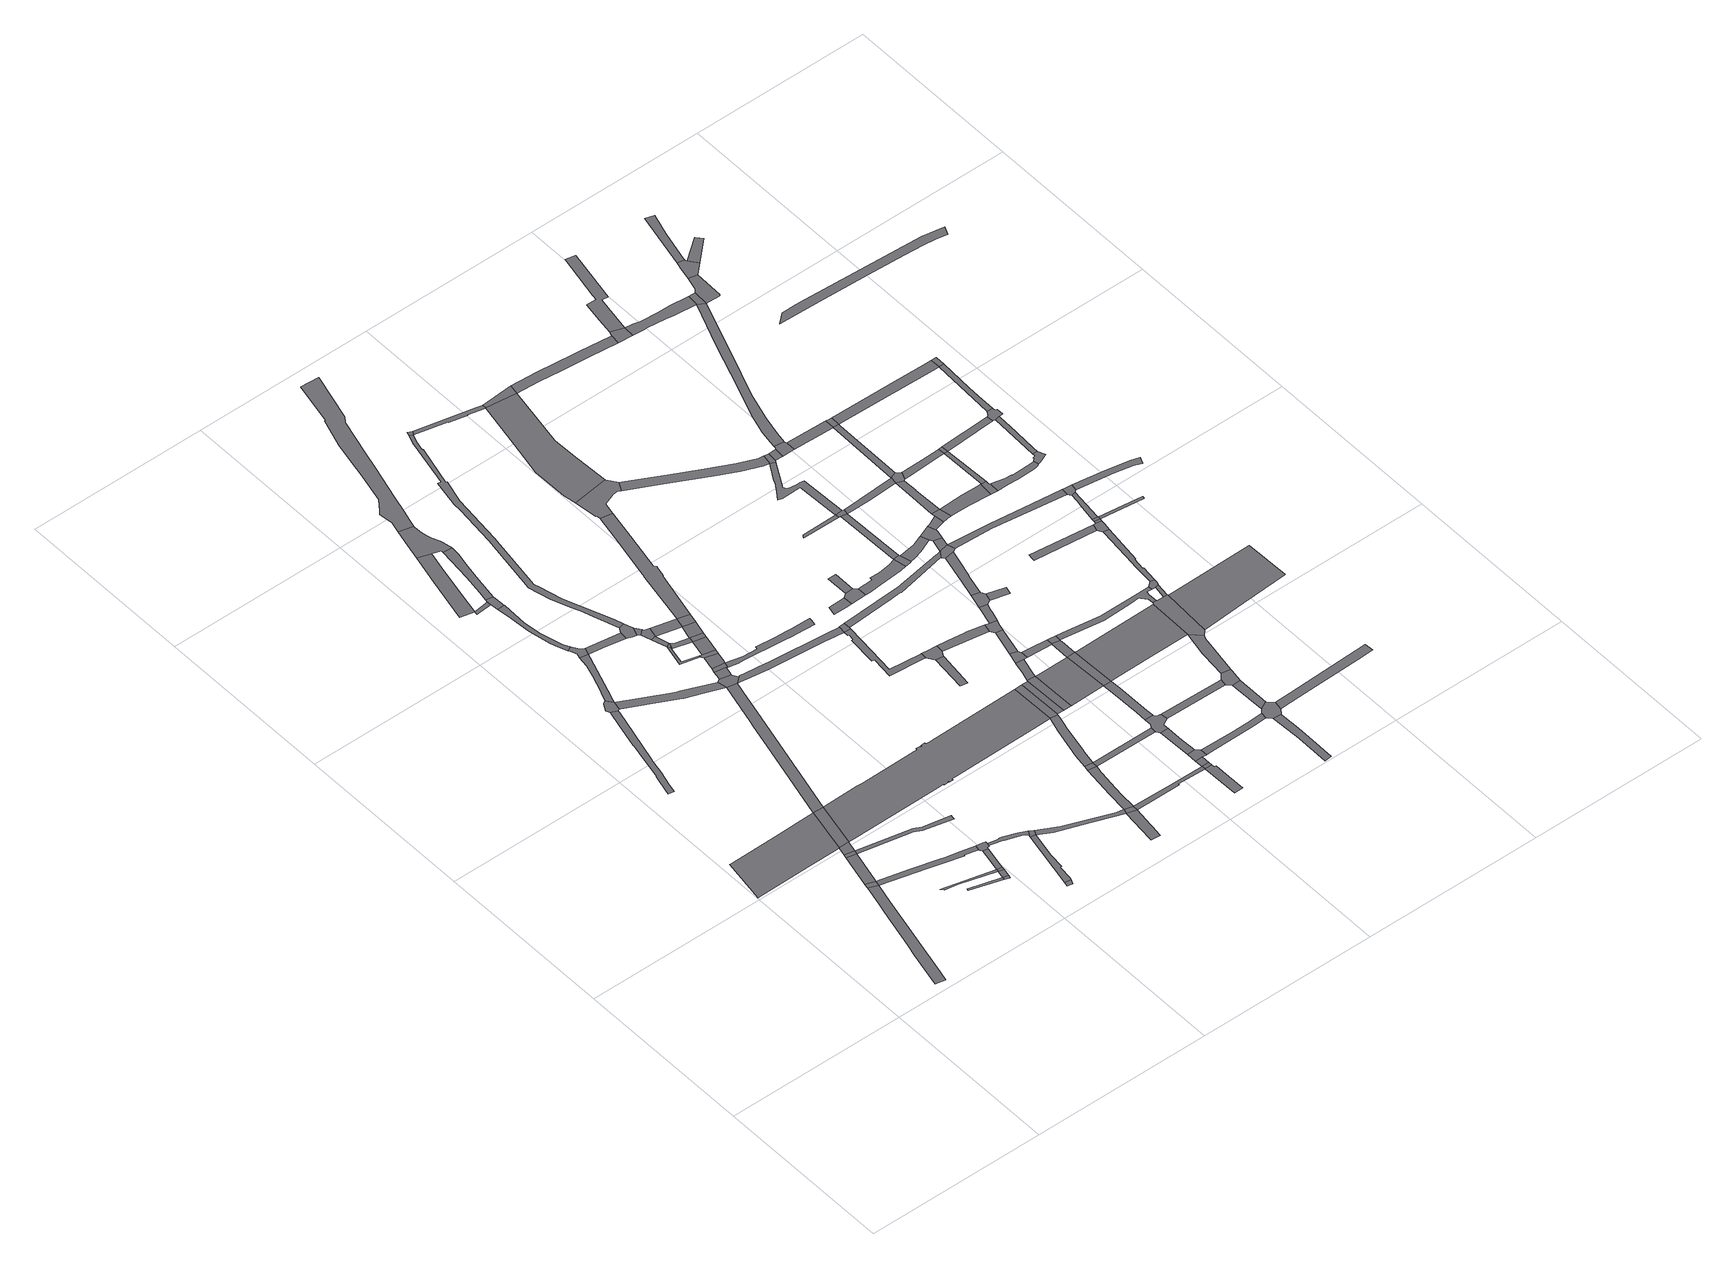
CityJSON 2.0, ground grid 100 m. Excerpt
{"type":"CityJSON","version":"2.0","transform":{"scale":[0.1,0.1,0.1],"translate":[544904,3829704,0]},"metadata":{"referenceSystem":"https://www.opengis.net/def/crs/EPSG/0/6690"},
"CityObjects":{
"road1":{"type":"Road","attributes":{"RoadStructureAttribute.sectionType":"1"},"geometry":[{"type":"MultiSurface","lod":"1","boundaries":[[[0,1,2,3,4,5,6,7,8,9]]]}]},
"road2":{"type":"Road","attributes":{"function":"2","RoadStructureAttribute.sectionType":"1"},"geometry":[{"type":"MultiSurface","lod":"1","boundaries":[[[10,11,12,13,14,15,16,17,18]]]}]},
"road3":{"type":"Road","geometry":[{"type":"MultiSurface","lod":"1","boundaries":[[[19,0,9,20]]]}]},
"road4":{"type":"Road","attributes":{"RoadStructureAttribute.sectionType":"1"},"geometry":[{"type":"MultiSurface","lod":"1","boundaries":[[[21,22,19,20,23,24]]]}]},
"road5":{"type":"Road","geometry":[{"type":"MultiSurface","lod":"1","boundaries":[[[25,21,24,26]]]}]},
"road6":{"type":"Road","attributes":{"RoadStructureAttribute.sectionType":"1"},"geometry":[{"type":"MultiSurface","lod":"1","boundaries":[[[27,28,29,30,18,25,26]]]}]},
"road7":{"type":"Road","attributes":{"RoadStructureAttribute.sectionType":"1"},"geometry":[{"type":"MultiSurface","lod":"1","boundaries":[[[31,32,33,34,35,36,37,38,39,40,41,42,43,44,45,46,47,48,49,50]]]}]},
"road8":{"type":"Road","geometry":[{"type":"MultiSurface","lod":"1","boundaries":[[[10,18,30,51]]]}]},
"road9":{"type":"Road","attributes":{"RoadStructureAttribute.sectionType":"1"},"geometry":[{"type":"MultiSurface","lod":"1","boundaries":[[[52,53,54,55,20,9,56,57,58,59,60,61]]]}]},
"road10":{"type":"Road","attributes":{"RoadStructureAttribute.sectionType":"1"},"geometry":[{"type":"MultiSurface","lod":"1","boundaries":[[[62,63,64,65,66]]]}]},
"road11":{"type":"Road","geometry":[{"type":"MultiSurface","lod":"1","boundaries":[[[67,68,69,70,71]]]}]},
"road12":{"type":"Road","geometry":[{"type":"MultiSurface","lod":"1","boundaries":[[[72,73,74,75,76,31,50,77,78,79]]]}]},
"road13":{"type":"Road","attributes":{"RoadStructureAttribute.sectionType":"1"},"geometry":[{"type":"MultiSurface","lod":"1","boundaries":[[[80,81,82,83,84,85,86,87,26,24]]]}]},
"road14":{"type":"Road","geometry":[{"type":"MultiSurface","lod":"1","boundaries":[[[71,70,88,89]]]}]},
"road15":{"type":"Road","attributes":{"RoadStructureAttribute.sectionType":"1"},"geometry":[{"type":"MultiSurface","lod":"1","boundaries":[[[65,71,89,90]]]}]},
"road16":{"type":"Road","geometry":[{"type":"MultiSurface","lod":"1","boundaries":[[[66,65,90,91]]]}]},
"road17":{"type":"Road","attributes":{"RoadStructureAttribute.sectionType":"1"},"geometry":[{"type":"MultiSurface","lod":"1","boundaries":[[[92,93,94,95,96,97,98,99,72,79,100,101,102,103,104,105,106]]]}]},
"road18":{"type":"Road","attributes":{"RoadStructureAttribute.sectionType":"1"},"geometry":[{"type":"MultiSurface","lod":"1","boundaries":[[[107,108,66,91,109]]]}]},
"road19":{"type":"Road","geometry":[{"type":"MultiSurface","lod":"1","boundaries":[[[110,111,61,60,112,113,107,109,114,115,116,117]]]}]},
"road20":{"type":"Road","attributes":{"RoadStructureAttribute.sectionType":"1"},"geometry":[{"type":"MultiSurface","lod":"1","boundaries":[[[118,119,120,121,122,10,51,123,124,125,126]]]}]},
"road21":{"type":"Road","geometry":[{"type":"MultiSurface","lod":"1","boundaries":[[[127,128,129,130]]]}]},
"road22":{"type":"Road","attributes":{"RoadStructureAttribute.sectionType":"1"},"geometry":[{"type":"MultiSurface","lod":"1","boundaries":[[[131,132,133,79,78,134,135,136,137,138,139,118,140]]]}]},
"road23":{"type":"Road","attributes":{"RoadStructureAttribute.sectionType":"1"},"geometry":[{"type":"MultiSurface","lod":"1","boundaries":[[[141,142,143,144,145,146,147,148]]]}]},
"road24":{"type":"Road","geometry":[{"type":"MultiSurface","lod":"1","boundaries":[[[149,150,151,152,153,154,155,92,106,156]]]}]},
"road25":{"type":"Road","attributes":{"RoadStructureAttribute.sectionType":"1"},"geometry":[{"type":"MultiSurface","lod":"1","boundaries":[[[157,158,159,160,161,162,163,164,165,166,167,168,169,170,171,153,152]]]}]},
"road26":{"type":"Road","attributes":{"RoadStructureAttribute.sectionType":"1"},"geometry":[{"type":"MultiSurface","lod":"1","boundaries":[[[172,173,174,144,175,176,177,178]]]}]},
"road27":{"type":"Road","geometry":[{"type":"MultiSurface","lod":"1","boundaries":[[[179,180,141,148,181,165,164,182,183]]]}]},
"road28":{"type":"Road","attributes":{"RoadStructureAttribute.sectionType":"1"},"geometry":[{"type":"MultiSurface","lod":"1","boundaries":[[[184,127,130,185,186,187,188,189]]]}]},
"road29":{"type":"Road","attributes":{"RoadStructureAttribute.sectionType":"1"},"geometry":[{"type":"MultiSurface","lod":"1","boundaries":[[[190,191,192,193,194,117,116,195,196,197,198,199,200]]]}]},
"road30":{"type":"Road","attributes":{"RoadStructureAttribute.sectionType":"1"},"geometry":[{"type":"MultiSurface","lod":"1","boundaries":[[[156,106,201,202,203]]]}]},
"road31":{"type":"Road","attributes":{"RoadStructureAttribute.sectionType":"1"},"geometry":[{"type":"MultiSurface","lod":"1","boundaries":[[[204,205,206,179,183,207,208,209,210]]]}]},
"road32":{"type":"Road","geometry":[{"type":"MultiSurface","lod":"1","boundaries":[[[200,199,184,189,211]]]}]},
"road33":{"type":"Road","geometry":[{"type":"MultiSurface","lod":"1","boundaries":[[[212,213,172,178,214,215,204,210,216,217,218,219,220,221,222,223]]]}]},
"road34":{"type":"Road","geometry":[{"type":"MultiSurface","lod":"1","boundaries":[[[224,140,118,126,225,226,227]]]}]},
"road35":{"type":"Road","attributes":{"RoadStructureAttribute.sectionType":"1"},"geometry":[{"type":"MultiSurface","lod":"1","boundaries":[[[228,229,230,231,203,202,232,233,234]]]}]},
"road36":{"type":"Road","attributes":{"RoadStructureAttribute.sectionType":"1"},"geometry":[{"type":"MultiSurface","lod":"1","boundaries":[[[235,236,237,224,227,238,239]]]}]},
"road37":{"type":"Road","attributes":{"RoadStructureAttribute.sectionType":"1"},"geometry":[{"type":"MultiSurface","lod":"1","boundaries":[[[240,241,242,243,244,245,246]]]}]},
"road38":{"type":"Road","geometry":[{"type":"MultiSurface","lod":"1","boundaries":[[[247,240,246,248]]]}]},
"road39":{"type":"Road","attributes":{"RoadStructureAttribute.sectionType":"1"},"geometry":[{"type":"MultiSurface","lod":"1","boundaries":[[[249,250,240,247]]]}]},
"road40":{"type":"Road","geometry":[{"type":"MultiSurface","lod":"1","boundaries":[[[234,233,251,252]]]}]},
"road41":{"type":"Road","geometry":[{"type":"MultiSurface","lod":"1","boundaries":[[[253,235,239,254,255,256,257]]]}]},
"road42":{"type":"Road","attributes":{"function":"2","RoadStructureAttribute.sectionType":"1"},"geometry":[{"type":"MultiSurface","lod":"1","boundaries":[[[258,259,260,261,262,263,264,265,266,267,268,269,270,271,272,273,51,30,274,275,276,277,278,279,280,281,282,283,284,285,286,287,288,289]]]}]},
"road43":{"type":"Road","geometry":[{"type":"MultiSurface","lod":"1","boundaries":[[[290,252,251,250,249,291]]]}]},
"road44":{"type":"Road","attributes":{"RoadStructureAttribute.sectionType":"1"},"geometry":[{"type":"MultiSurface","lod":"1","boundaries":[[[292,253,257,293,294,295]]]}]},
"road45":{"type":"Road","attributes":{"RoadStructureAttribute.sectionType":"1"},"geometry":[{"type":"MultiSurface","lod":"1","boundaries":[[[296,247,248,297,298,299]]]}]},
"road46":{"type":"Road","geometry":[{"type":"MultiSurface","lod":"1","boundaries":[[[300,244,243,301,292,295,302,303]]]}]},
"road47":{"type":"Road","attributes":{"RoadStructureAttribute.sectionType":"1"},"geometry":[{"type":"MultiSurface","lod":"1","boundaries":[[[304,305,306,211,189,307,308,309,310]]]}]},
"road48":{"type":"Road","attributes":{"RoadStructureAttribute.sectionType":"1"},"geometry":[{"type":"MultiSurface","lod":"1","boundaries":[[[298,303,302,311,312]]]}]},
"road49":{"type":"Road","attributes":{"RoadStructureAttribute.sectionType":"1"},"geometry":[{"type":"MultiSurface","lod":"1","boundaries":[[[291,249,313,314,315]]]}]},
"road50":{"type":"Road","geometry":[{"type":"MultiSurface","lod":"1","boundaries":[[[299,298,312,316]]]}]},
"road51":{"type":"Road","attributes":{"RoadStructureAttribute.sectionType":"1"},"geometry":[{"type":"MultiSurface","lod":"1","boundaries":[[[314,317,299,316,318]]]}]},
"road52":{"type":"Road","attributes":{"RoadStructureAttribute.sectionType":"1"},"geometry":[{"type":"MultiSurface","lod":"1","boundaries":[[[319,320,321,322,323,324,325,326,327,328,329,330,229,228,331,332,333,334,335,336,337,338,339,340,341,342]]]}]},
"road53":{"type":"Road","geometry":[{"type":"MultiSurface","lod":"1","boundaries":[[[315,314,318,343]]]}]},
"road54":{"type":"Road","attributes":{"RoadStructureAttribute.sectionType":"1"},"geometry":[{"type":"MultiSurface","lod":"1","boundaries":[[[309,344,345,346,347,348,349,350]]]}]},
"road55":{"type":"Road","attributes":{"RoadStructureAttribute.sectionType":"1"},"geometry":[{"type":"MultiSurface","lod":"1","boundaries":[[[351,352,353,354,355,356,357,358,359,360,225,126,361,362,363,364,365,366,367,368]]]}]},
"road56":{"type":"Road","attributes":{"RoadStructureAttribute.sectionType":"1"},"geometry":[{"type":"MultiSurface","lod":"1","boundaries":[[[369,370,371,372,373,374,375,376,377,378,212,223,379,380,381,382,383,384,385,386]]]}]},
"road57":{"type":"Road","attributes":{"RoadStructureAttribute.sectionType":"1"},"geometry":[{"type":"MultiSurface","lod":"1","boundaries":[[[387,388,389,390,391,392,393,394,395,396,397,398,399,400,401,402,257,256]]]}]},
"road58":{"type":"Road","geometry":[{"type":"MultiSurface","lod":"1","boundaries":[[[310,309,350,403]]]}]},
"road59":{"type":"Road","attributes":{"RoadStructureAttribute.sectionType":"1"},"geometry":[{"type":"MultiSurface","lod":"1","boundaries":[[[404,405,406,310,403,407,408,409,410,411,412,413]]]}]},
"road60":{"type":"Road","attributes":{"RoadStructureAttribute.sectionType":"1"},"geometry":[{"type":"MultiSurface","lod":"1","boundaries":[[[414,415,416,417,418,419,315,343,420,421,422,423,424,425,426,427,428]]]}]},
"road61":{"type":"Road","geometry":[{"type":"MultiSurface","lod":"1","boundaries":[[[429,404,413,430,431]]]}]},
"road62":{"type":"Road","attributes":{"RoadStructureAttribute.sectionType":"1"},"geometry":[{"type":"MultiSurface","lod":"1","boundaries":[[[432,433,403,350,434,435,436,437]]]}]},
"road63":{"type":"Road","attributes":{"RoadStructureAttribute.sectionType":"1"},"geometry":[{"type":"MultiSurface","lod":"1","boundaries":[[[288,438,439,429,431,440,441,442,443,444,445,446,447]]]}]},
"road64":{"type":"Road","geometry":[{"type":"MultiSurface","lod":"1","boundaries":[[[448,319,342,449]]]}]},
"road65":{"type":"Road","attributes":{"RoadStructureAttribute.sectionType":"1"},"geometry":[{"type":"MultiSurface","lod":"1","boundaries":[[[367,450,451,452,453,454,455,456,457,458,459,460,461,462,463]]]}]},
"road66":{"type":"Road","geometry":[{"type":"MultiSurface","lod":"1","boundaries":[[[464,465,368,367,463,466]]]}]},
"road67":{"type":"Road","geometry":[{"type":"MultiSurface","lod":"1","boundaries":[[[467,468,469,470,471]]]}]},
"road68":{"type":"Road","attributes":{"RoadStructureAttribute.sectionType":"1"},"geometry":[{"type":"MultiSurface","lod":"1","boundaries":[[[431,430,472,473]]]}]},
"road69":{"type":"Road","geometry":[{"type":"MultiSurface","lod":"1","boundaries":[[[474,289,288,447,475]]]}]},
"road70":{"type":"Road","geometry":[{"type":"MultiSurface","lod":"1","boundaries":[[[476,477,459,458,478,467,471,479,480,481]]]}]},
"road71":{"type":"Road","geometry":[{"type":"MultiSurface","lod":"1","boundaries":[[[482,483,484,485,486,487,414,428,488,489,490,491,492,493,494,495]]]}]},
"road72":{"type":"Road","attributes":{"RoadStructureAttribute.sectionType":"1"},"geometry":[{"type":"MultiSurface","lod":"1","boundaries":[[[496,497,498,499,500]]]}]},
"road73":{"type":"Road","attributes":{"RoadStructureAttribute.sectionType":"1"},"geometry":[{"type":"MultiSurface","lod":"1","boundaries":[[[501,474,475,502]]]}]},
"road74":{"type":"Road","attributes":{"RoadStructureAttribute.sectionType":"1"},"geometry":[{"type":"MultiSurface","lod":"1","boundaries":[[[503,449,342,504,505,506,507,508,509,510,511]]]}]},
"road75":{"type":"Road","attributes":{"RoadStructureAttribute.sectionType":"1"},"geometry":[{"type":"MultiSurface","lod":"1","boundaries":[[[512,513,514,515,516,436,517,518]]]}]},
"road76":{"type":"Road","geometry":[{"type":"MultiSurface","lod":"1","boundaries":[[[519,501,502,520,521]]]}]},
"road77":{"type":"Road","geometry":[{"type":"MultiSurface","lod":"1","boundaries":[[[522,437,436,516]]]}]},
"road78":{"type":"Road","attributes":{"RoadStructureAttribute.sectionType":"1"},"geometry":[{"type":"MultiSurface","lod":"1","boundaries":[[[523,524,525,437,522]]]}]},
"road79":{"type":"Road","geometry":[{"type":"MultiSurface","lod":"1","boundaries":[[[526,527,524,523,528,529]]]}]},
"road80":{"type":"Road","geometry":[{"type":"MultiSurface","lod":"1","boundaries":[[[530,496,500,531,532,533]]]}]},
"road81":{"type":"Road","attributes":{"RoadStructureAttribute.sectionType":"1"},"geometry":[{"type":"MultiSurface","lod":"1","boundaries":[[[534,527,526,535,536]]]}]},
"road82":{"type":"Road","attributes":{"RoadStructureAttribute.sectionType":"1"},"geometry":[{"type":"MultiSurface","lod":"1","boundaries":[[[510,537,538,539,484,483,540,541,542]]]}]},
"road83":{"type":"Road","attributes":{"RoadStructureAttribute.sectionType":"1"},"geometry":[{"type":"MultiSurface","lod":"1","boundaries":[[[543,544,545,519,521,546,547]]]}]},
"road84":{"type":"Road","geometry":[{"type":"MultiSurface","lod":"1","boundaries":[[[548,549,530,533]]]}]},
"road85":{"type":"Road","attributes":{"RoadStructureAttribute.sectionType":"1"},"geometry":[{"type":"MultiSurface","lod":"1","boundaries":[[[550,551,552,553,481,480,554,555]]]}]},
"road86":{"type":"Road","geometry":[{"type":"MultiSurface","lod":"1","boundaries":[[[556,557,558,473,472,559,534,536,560,561,562,563,564,565,566]]]}]},
"road87":{"type":"Road","attributes":{"function":"2","RoadStructureAttribute.sectionType":"1"},"geometry":[{"type":"MultiSurface","lod":"1","boundaries":[[[567,521,520,568,569,570]]]}]},
"road88":{"type":"Road","geometry":[{"type":"MultiSurface","lod":"1","boundaries":[[[571,572,543,547,573,574,575]]]}]},
"road89":{"type":"Road"},
"road90":{"type":"Road","attributes":{"RoadStructureAttribute.sectionType":"1"},"geometry":[{"type":"MultiSurface","lod":"1","boundaries":[[[576,577,578,579,569,580,581,556,566]]]}]},
"road91":{"type":"Road","attributes":{"RoadStructureAttribute.sectionType":"1"},"geometry":[{"type":"MultiSurface","lod":"1","boundaries":[[[582,583,571,575,584,585,586]]]}]},
"road92":{"type":"Road","attributes":{"RoadStructureAttribute.sectionType":"1"},"geometry":[{"type":"MultiSurface","lod":"1","boundaries":[[[587,588,589,590,591,464,466,592,593,594,595,596]]]}]},
"road93":{"type":"Road","attributes":{"RoadStructureAttribute.sectionType":"1"},"geometry":[{"type":"MultiSurface","lod":"1","boundaries":[[[597,598,599,600,601,602,532,531,603,604,605,606,607]]]}]},
"road94":{"type":"Road","attributes":{"RoadStructureAttribute.sectionType":"1"},"geometry":[{"type":"MultiSurface","lod":"1","boundaries":[[[608,609,574,573,610,611,612,613]]]}]},
"road95":{"type":"Road","geometry":[{"type":"MultiSurface","lod":"1","boundaries":[[[614,511,510,542]]]}]},
"road96":{"type":"Road","geometry":[{"type":"MultiSurface","lod":"1","boundaries":[[[555,554,615,582,586,616,617,618,619,620]]]}]},
"road97":{"type":"Road","geometry":[{"type":"MultiSurface","lod":"1","boundaries":[[[570,569,579,621]]]}]},
"road98":{"type":"Road","attributes":{"RoadStructureAttribute.sectionType":"1"},"geometry":[{"type":"MultiSurface","lod":"1","boundaries":[[[622,623,624,529,528,625,626,627,628,629]]]}]},
"road99":{"type":"Road","attributes":{"RoadStructureAttribute.sectionType":"1"},"geometry":[{"type":"MultiSurface","lod":"1","boundaries":[[[630,620,619,631,632,633]]]}]},
"road100":{"type":"Road","attributes":{"RoadStructureAttribute.sectionType":"1"},"geometry":[{"type":"MultiSurface","lod":"1","boundaries":[[[612,634,570,621,635,636]]]}]},
"road101":{"type":"Road","attributes":{"RoadStructureAttribute.sectionType":"1"},"geometry":[{"type":"MultiSurface","lod":"1","boundaries":[[[637,638,639,640,495,494,641,642,643,644,645,646,647,648]]]}]},
"road102":{"type":"Road","geometry":[{"type":"MultiSurface","lod":"1","boundaries":[[[649,613,612,636,650,651]]]}]},
"road103":{"type":"Road","geometry":[{"type":"MultiSurface","lod":"1","boundaries":[[[652,653,654,655,656,657]]]}]},
"road104":{"type":"Road","attributes":{"RoadStructureAttribute.sectionType":"1"},"geometry":[{"type":"MultiSurface","lod":"1","boundaries":[[[563,562,658,659]]]}]},
"road105":{"type":"Road","geometry":[{"type":"MultiSurface","lod":"1","boundaries":[[[660,630,633,661,662,663]]]}]},
"road106":{"type":"Road","geometry":[{"type":"MultiSurface","lod":"1","boundaries":[[[664,597,607,665,666,667]]]}]},
"road107":{"type":"Road","attributes":{"RoadStructureAttribute.sectionType":"1"},"geometry":[{"type":"MultiSurface","lod":"1","boundaries":[[[668,669,670,671,672,673,674,675]]]}]},
"road108":{"type":"Road","attributes":{"RoadStructureAttribute.sectionType":"1"},"geometry":[{"type":"MultiSurface","lod":"1","boundaries":[[[676,597,664,677]]]}]},
"road109":{"type":"Road","geometry":[{"type":"MultiSurface","lod":"1","boundaries":[[[678,679,680,662,661]]]}]},
"road110":{"type":"Road","attributes":{"RoadStructureAttribute.sectionType":"1"},"geometry":[{"type":"MultiSurface","lod":"1","boundaries":[[[681,682,683,684,685,686,660,663]]]}]},
"road111":{"type":"Road","attributes":{"RoadStructureAttribute.sectionType":"1"},"geometry":[{"type":"MultiSurface","lod":"1","boundaries":[[[647,687,688,689,690,691,692,693,694,695,652,696,697,698,699,700,701,702,703,704,705]]]}]},
"road112":{"type":"Road","attributes":{"RoadStructureAttribute.sectionType":"1"},"geometry":[{"type":"MultiSurface","lod":"1","boundaries":[[[706,707,708,667,666,709,710,711]]]}]},
"road113":{"type":"Road","geometry":[{"type":"MultiSurface","lod":"1","boundaries":[[[712,713,696,652,657,676,677,714]]]}]},
"road114":{"type":"Road","geometry":[{"type":"MultiSurface","lod":"1","boundaries":[[[715,716,717,718,629,628,719,720,668,675,721,722]]]}]},
"road115":{"type":"Road","attributes":{"function":"2","RoadStructureAttribute.sectionType":"1"},"geometry":[{"type":"MultiSurface","lod":"1","boundaries":[[[723,724,621,579,725,726,727]]]}]},
"road116":{"type":"Road","attributes":{"RoadStructureAttribute.sectionType":"1"},"geometry":[{"type":"MultiSurface","lod":"1","boundaries":[[[728,729,730,716,715]]]}]},
"road117":{"type":"Road","geometry":[{"type":"MultiSurface","lod":"1","boundaries":[[[731,587,596,732,685,684,733]]]}]},
"road118":{"type":"Road","geometry":[{"type":"MultiSurface","lod":"1","boundaries":[[[734,659,658,729,728,735,736]]]}]},
"road119":{"type":"Road","attributes":{"RoadStructureAttribute.sectionType":"1"},"geometry":[{"type":"MultiSurface","lod":"1","boundaries":[[[737,587,731,738]]]}]},
"road120":{"type":"Road","geometry":[{"type":"MultiSurface","lod":"1","boundaries":[[[739,706,711,737,738,740,741,742,743]]]}]},
"road121":{"type":"Road","attributes":{"RoadStructureAttribute.sectionType":"1"},"geometry":[{"type":"MultiSurface","lod":"1","boundaries":[[[744,745,746,651,650,747,748,749,750,751,752,753,754,755,756,757,758,759]]]}]},
"road122":{"type":"Road","attributes":{"RoadStructureAttribute.sectionType":"1"},"geometry":[{"type":"MultiSurface","lod":"1","boundaries":[[[760,761,762,614,542,763,764,765,766,767]]]}]},
"road123":{"type":"Road","geometry":[{"type":"MultiSurface","lod":"1","boundaries":[[[648,647,705,768,769,770]]]}]},
"road124":{"type":"Road","attributes":{"RoadStructureAttribute.sectionType":"1"},"geometry":[{"type":"MultiSurface","lod":"1","boundaries":[[[770,769,771,772]]]}]},
"road125":{"type":"Road","attributes":{"RoadStructureAttribute.sectionType":"1"},"geometry":[{"type":"MultiSurface","lod":"1","boundaries":[[[773,774,714,677,775,776]]]}]},
"road126":{"type":"Road","attributes":{"RoadStructureAttribute.sectionType":"1"},"geometry":[{"type":"MultiSurface","lod":"1","boundaries":[[[727,777,778,779,734,736,780,781,782]]]}]},
"road127":{"type":"Road","attributes":{"RoadStructureAttribute.sectionType":"1"},"geometry":[{"type":"MultiSurface","lod":"1","boundaries":[[[783,784,785,739,743,786]]]}]},
"road128":{"type":"Road","geometry":[{"type":"MultiSurface","lod":"1","boundaries":[[[787,788,772,771,789,790,791]]]}]},
"road129":{"type":"Road","geometry":[{"type":"MultiSurface","lod":"1","boundaries":[[[792,783,786,793,794,795]]]}]},
"road130":{"type":"Road","attributes":{"RoadStructureAttribute.sectionType":"1"},"geometry":[{"type":"MultiSurface","lod":"1","boundaries":[[[776,796,797,792,795,798,799,800]]]}]},
"road131":{"type":"Road","geometry":[{"type":"MultiSurface","lod":"1","boundaries":[[[801,802,803,754,753,804,805,723,727,782,806,807,808,809,810]]]}]},
"road132":{"type":"Road","attributes":{"RoadStructureAttribute.sectionType":"1"},"geometry":[{"type":"MultiSurface","lod":"1","boundaries":[[[811,812,722,721,813,814,815]]]}]},
"road133":{"type":"Road","geometry":[{"type":"MultiSurface","lod":"1","boundaries":[[[816,817,773,776,800,818,819,820]]]}]},
"road134":{"type":"Road","attributes":{"RoadStructureAttribute.sectionType":"1"},"geometry":[{"type":"MultiSurface","lod":"1","boundaries":[[[790,789,821,822,823,824]]]}]},
"road135":{"type":"Road","attributes":{"RoadStructureAttribute.sectionType":"1"},"geometry":[{"type":"MultiSurface","lod":"1","boundaries":[[[825,826,827,828,829,795,794,830,831,832,833,834]]]}]},
"road136":{"type":"Road","attributes":{"RoadStructureAttribute.sectionType":"1"},"geometry":[{"type":"MultiSurface","lod":"1","boundaries":[[[835,836,837,810,809]]]}]},
"road137":{"type":"Road","attributes":{"RoadStructureAttribute.sectionType":"1"},"geometry":[{"type":"MultiSurface","lod":"1","boundaries":[[[838,839,731,733,840,841,842,843]]]}]},
"road138":{"type":"Road","geometry":[{"type":"MultiSurface","lod":"1","boundaries":[[[844,759,758,845,836,835,846,847]]]}]},
"road139":{"type":"Road","attributes":{"RoadStructureAttribute.sectionType":"1"},"geometry":[{"type":"MultiSurface","lod":"1","boundaries":[[[823,773,817,848,849]]]}]},
"road140":{"type":"Road","attributes":{"RoadStructureAttribute.sectionType":"1"},"geometry":[{"type":"MultiSurface","lod":"1","boundaries":[[[850,851,852,853,854]]]}]},
"road141":{"type":"Road","geometry":[{"type":"MultiSurface","lod":"1","boundaries":[[[855,767,766,856,857]]]}]},
"road142":{"type":"Road","geometry":[{"type":"MultiSurface","lod":"1","boundaries":[[[858,824,823,849,859]]]}]},
"road143":{"type":"Road","attributes":{"RoadStructureAttribute.sectionType":"1"},"geometry":[{"type":"MultiSurface","lod":"1","boundaries":[[[860,861,862,863,820,819,864,865,866,867]]]}]},
"road144":{"type":"Road","attributes":{"RoadStructureAttribute.sectionType":"1"},"geometry":[{"type":"MultiSurface","lod":"1","boundaries":[[[868,869,870,871,844,847,872,873,874,875,876]]]}]},
"road145":{"type":"Road","attributes":{"RoadStructureAttribute.sectionType":"1"},"geometry":[{"type":"MultiSurface","lod":"1","boundaries":[[[877,878,879,880,881,882,787,791,883,884,885,886,887]]]}]},
"road146":{"type":"Road","geometry":[{"type":"MultiSurface","lod":"1","boundaries":[[[888,889,890,891,834,833,892,893]]]}]},
"road147":{"type":"Road","attributes":{"RoadStructureAttribute.sectionType":"1"},"geometry":[{"type":"MultiSurface","lod":"1","boundaries":[[[867,894,891,890,895]]]}]},
"road148":{"type":"Road","attributes":{"RoadStructureAttribute.sectionType":"1"},"geometry":[{"type":"MultiSurface","lod":"1","boundaries":[[[896,897,898,899,900,855,857,901,902,903,904,905]]]}]},
"road149":{"type":"Road","attributes":{"function":"2","RoadStructureAttribute.sectionType":"1"},"geometry":[{"type":"MultiSurface","lod":"1","boundaries":[[[906,807,806,907,908,909,910]]]}]},
"road150":{"type":"Road","geometry":[{"type":"MultiSurface","lod":"1","boundaries":[[[911,854,853,912,913,868,876,914,915,916,917]]]}]},
"road151":{"type":"Road","geometry":[{"type":"MultiSurface","lod":"1","boundaries":[[[918,860,867,895]]]}]},
"road152":{"type":"Road","attributes":{"RoadStructureAttribute.sectionType":"1"},"geometry":[{"type":"MultiSurface","lod":"1","boundaries":[[[919,917,916,920]]]}]},
"road153":{"type":"Road","geometry":[{"type":"MultiSurface","lod":"1","boundaries":[[[921,919,920,922]]]}]},
"road154":{"type":"Road","attributes":{"RoadStructureAttribute.sectionType":"1"},"geometry":[{"type":"MultiSurface","lod":"1","boundaries":[[[923,924,925,926,857,856,927,928,929,930,877,931]]]}]},
"road155":{"type":"Road","attributes":{"RoadStructureAttribute.sectionType":"1"},"geometry":[{"type":"MultiSurface","lod":"1","boundaries":[[[932,933,934,935,936,937,893,892,938,939,940,941,942,943,944,945,946]]]}]},
"road156":{"type":"Road","attributes":{"RoadStructureAttribute.sectionType":"1"},"geometry":[{"type":"MultiSurface","lod":"1","boundaries":[[[947,948,949,950,951,921,922]]]}]},
"road157":{"type":"Road","geometry":[{"type":"MultiSurface","lod":"1","boundaries":[[[952,843,842,949,948,953,954,955]]]}]},
"road158":{"type":"Road","geometry":[{"type":"MultiSurface","lod":"1","boundaries":[[[956,957,958,922,920]]]}]},
"road159":{"type":"Road","attributes":{"RoadStructureAttribute.sectionType":"1"},"geometry":[{"type":"MultiSurface","lod":"1","boundaries":[[[959,918,895,960]]]}]},
"road160":{"type":"Road","attributes":{"RoadStructureAttribute.sectionType":"1"},"geometry":[{"type":"MultiSurface","lod":"1","boundaries":[[[961,962,859,849,963,964,965,966,967,968,969]]]}]},
"road161":{"type":"Road","geometry":[{"type":"MultiSurface","lod":"1","boundaries":[[[970,931,877,887,971]]]}]},
"road162":{"type":"Road","geometry":[{"type":"MultiSurface","lod":"1","boundaries":[[[972,973,974,975,976,977,978,946,945,979,980,981,982,983]]]}]},
"road163":{"type":"Road","attributes":{"RoadStructureAttribute.sectionType":"1"},"geometry":[{"type":"MultiSurface","lod":"1","boundaries":[[[984,985,986,987,988,972,983]]]}]},
"road164":{"type":"Road","attributes":{"RoadStructureAttribute.sectionType":"1"},"geometry":[{"type":"MultiSurface","lod":"1","boundaries":[[[989,990,971,887,991,992,993,994]]]}]},
"road165":{"type":"Road","attributes":{"RoadStructureAttribute.sectionType":"1"},"geometry":[{"type":"MultiSurface","lod":"1","boundaries":[[[995,996,997,955,954,998,999,1000,1001]]]}]},
"road166":{"type":"Road","geometry":[{"type":"MultiSurface","lod":"1","boundaries":[[[1002,1003,1004,1005,959,960,1006,988,987,1007,1008,1009,1010,1011]]]}]},
"road167":{"type":"Road","geometry":[{"type":"MultiSurface","lod":"1","boundaries":[[[1012,1013,1014,989,994,1015,1016,1017,1018]]]}]},
"road168":{"type":"Road","attributes":{"RoadStructureAttribute.sectionType":"1"},"geometry":[{"type":"MultiSurface","lod":"1","boundaries":[[[968,1002,1011,1019,1020,1021]]]}]},
"road169":{"type":"Road","attributes":{"RoadStructureAttribute.sectionType":"1"},"geometry":[{"type":"MultiSurface","lod":"1","boundaries":[[[1022,1012,1018,1023,1024,1025]]]}]},
"road170":{"type":"Road","geometry":[{"type":"MultiSurface","lod":"1","boundaries":[[[1026,1027,1016,1015]]]}]},
"road171":{"type":"Road","geometry":[{"type":"MultiSurface","lod":"1","boundaries":[[[969,968,1021,1028]]]}]},
"road172":{"type":"Road","attributes":{"RoadStructureAttribute.sectionType":"1"},"geometry":[{"type":"MultiSurface","lod":"1","boundaries":[[[1029,1030,1031,1032,1033,1034,1035,1036,1037,1038,1039,1040]]]}]}
},
"vertices":[
[435,738,0],[407,628,0],[392,565,0],[335,334,0],[318,266,0],[269,61,0],[324,48,0],[337,105,0],[455,604,0],[483,718,0],
[556,1272,0],[325,1269,0],[49,1264,0],[45,1264,0],[7,1014,0],[9,1014,0],[328,1019,0],[489,1020,0],[501,1020,0],
[439,765,0],[491,747,0],
[485,952,0],[441,771,0],[492,752,0],[538,939,0],
[490,973,0],[543,960,0],
[545,966,0],[546,969,0],[557,1015,0],[559,1022,0],
[263,2377,0],[263,2373,0],[241,2286,0],[205,2144,0],[207,2144,0],[196,2090,0],[158,1921,0],[155,1921,0],[127,1813,0],[126,1800,0],[156,1794,0],[166,1840,0],[190,1927,0],[207,2008,0],[212,2023,0],[279,2286,0],[293,2341,0],[295,2349,0],[294,2349,0],[297,2361,0],
[615,1272,0],
[914,642,0],[834,658,0],[819,666,0],[665,704,0],[729,657,0],[810,635,0],[911,608,0],[913,614,0],[985,596,0],[991,626,0],
[683,515,0],[698,500,0],[766,486,0],[963,431,0],[966,446,0],
[781,436,0],[779,431,0],[777,426,0],[952,374,0],[955,388,0],
[294,2450,0],[293,2449,0],[276,2441,0],[275,2439,0],[253,2399,0],[299,2362,0],[308,2366,0],[318,2415,0],
[829,882,0],[869,860,0],[1028,824,0],[1030,824,0],[1031,836,0],[1032,849,0],[884,877,0],[844,897,0],
[980,364,0],[984,382,0],
[993,425,0],
[996,440,0],
[385,2740,0],[381,2718,0],[380,2713,0],[374,2679,0],[355,2612,0],[316,2507,0],[313,2501,0],[296,2455,0],[324,2431,0],[326,2437,0],[328,2444,0],[345,2493,0],[420,2708,0],[423,2716,0],[428,2732,0],
[994,580,0],[977,499,0],[1023,575,0],
[1043,615,0],[1027,619,0],[988,590,0],[990,587,0],[1025,585,0],[1036,582,0],[1038,589,0],[1041,604,0],
[779,2156,0],[718,1915,0],[711,1890,0],[665,1703,0],[558,1279,0],[761,1856,0],[774,1912,0],[806,2041,0],[832,2143,0],
[1152,179,0],[1146,153,0],[1173,148,0],[1185,173,0],
[600,2275,0],[584,2281,0],[563,2289,0],[315,2363,0],[463,2288,0],[564,2239,0],[581,2229,0],[668,2198,0],[741,2170,0],[768,2207,0],
[291,3293,0],[281,3291,0],[218,3282,0],[205,3280,0],[204,3260,0],[218,3262,0],[281,3267,0],[293,3268,0],
[428,2780,0],[426,2782,0],[415,2795,0],[397,2820,0],[373,2810,0],[378,2799,0],[390,2766,0],[443,2772,0],
[380,2859,0],[362,2919,0],[348,2979,0],[335,3084,0],[337,3116,0],[339,3186,0],[338,3224,0],[338,3227,0],[298,3224,0],[304,3179,0],[307,3139,0],[316,3021,0],[329,2954,0],[339,2899,0],[355,2859,0],
[228,3721,0],[188,3553,0],[130,3297,0],[208,3291,0],[231,3400,0],[274,3598,0],[298,3699,0],
[295,3308,0],[293,3293,0],[294,3261,0],[338,3244,0],[335,3301,0],
[1222,508,0],[1190,184,0],[1199,269,0],[1207,267,0],[1217,352,0],[1248,502,0],
[1195,566,0],[1121,591,0],[1104,596,0],[1102,591,0],[1079,596,0],[1076,580,0],[1116,570,0],[1115,567,0],[1208,538,0],[1225,519,0],[1238,543,0],
[506,2721,0],[629,2697,0],[633,2742,0],
[345,3672,0],[323,3476,0],[305,3363,0],[356,3429,0],[373,3527,0],[392,3614,0],[397,3667,0],
[1263,529,0],
[273,3906,0],[249,3810,0],[302,3698,0],[346,3684,0],[385,3720,0],[381,3737,0],[365,3779,0],[358,3801,0],[353,3821,0],[350,3844,0],[349,3884,0],[349,3887,0],
[786,2217,0],[865,2172,0],[855,2189,0],[846,2203,0],
[682,2779,0],[649,2769,0],[646,2763,0],[642,2757,0],[659,2687,0],[679,2680,0],[697,2729,0],
[797,2267,0],[798,2267,0],[789,2227,0],[848,2211,0],[860,2255,0],
[737,2534,0],[709,2410,0],[813,2385,0],[814,2385,0],[815,2394,0],[724,2418,0],[747,2524,0],
[761,2545,0],[753,2521,0],
[740,2623,0],[713,2615,0],
[696,2673,0],[721,2697,0],
[804,2291,0],[865,2254,0],[863,2252,0],[865,2252,0],[874,2284,0],
[1275,1281,0],[1266,1281,0],[1244,1282,0],[1244,1289,0],[1221,1289,0],[1220,1279,0],[1214,1279,0],[1214,1287,0],[1189,1287,0],[1189,1285,0],[1188,1279,0],[1164,1279,0],[1161,1279,0],[853,1275,0],[825,1275,0],[627,1272,0],[595,1022,0],[1116,1029,0],[1137,1029,0],[1137,1023,0],[1161,1022,0],[1161,1029,0],[1164,1029,0],[1167,1029,0],[1167,1025,0],[1167,1021,0],[1188,1021,0],[1188,1030,0],[1208,1030,0],[1769,1037,0],[1789,1038,0],[1785,1289,0],
[724,2686,0],[754,2679,0],
[822,2368,0],[875,2287,0],[877,2292,0],[891,2351,0],
[785,2530,0],[752,2510,0],[850,2484,0],[855,2512,0],
[819,2392,0],[817,2378,0],[896,2374,0],[828,2390,0],
[1666,367,0],[1628,373,0],[1372,469,0],[1323,462,0],[1454,414,0],[1657,339,0],[1668,366,0],
[912,2440,0],[918,2468,0],
[747,2621,0],[874,2589,0],[890,2644,0],
[925,2496,0],
[856,2518,0],[943,2573,0],
[716,4353,0],[697,4308,0],[633,4027,0],[614,4030,0],[585,3877,0],[584,3828,0],[556,3594,0],[499,3240,0],[526,3116,0],[563,3018,0],[583,2970,0],[608,2901,0],[668,2828,0],[570,3084,0],[539,3212,0],[531,3242,0],[586,3590,0],[620,3877,0],[654,4010,0],[648,4012,0],[707,4243,0],[702,4244,0],[716,4302,0],[734,4345,0],
[956,2629,0],
[1637,146,0],[1636,133,0],[1687,129,0],[1690,166,0],[1696,190,0],[1696,208,0],[1712,326,0],
[1422,2119,0],[1368,2125,0],[1268,2135,0],[1138,2147,0],[1047,2155,0],[969,2164,0],[954,2166,0],[871,2175,0],[869,2175,0],[868,2170,0],[844,2142,0],[867,2138,0],[905,2133,0],[1003,2121,0],[1316,2093,0],[1342,2089,0],[1425,2080,0],[1429,2119,0],
[537,4917,0],[484,4677,0],[479,4676,0],[429,4517,0],[398,4376,0],[383,4310,0],[341,4126,0],[298,4069,0],[282,4049,0],[288,3968,0],[361,3930,0],[376,3984,0],[405,4092,0],[460,4291,0],[489,4398,0],[545,4610,0],[565,4638,0],[641,4911,0],
[920,2242,0],[961,2238,0],[1160,2221,0],[1175,2219,0],[1229,2215,0],[1251,2214,0],[1353,2206,0],[1358,2236,0],[1360,2252,0],[1252,2254,0],[1251,2254,0],[1228,2255,0],[1159,2261,0],[1049,2270,0],[1047,2255,0],[966,2261,0],
[1713,354,0],
[1704,668,0],[1696,618,0],[1681,488,0],[1714,360,0],[1721,448,0],[1732,536,0],[1741,610,0],[1743,621,0],[1747,642,0],[1750,661,0],
[1042,3374,0],[1013,3231,0],[957,2969,0],[956,2964,0],[952,2947,0],[894,2659,0],[967,2676,0],[1020,2900,0],[1024,2900,0],[1034,2947,0],[1039,2967,0],[1037,2969,0],[1029,2977,0],[1074,3197,0],[1107,3360,0],
[1709,698,0],[1752,661,0],[1754,691,0],
[1954,348,0],[1935,349,0],[1965,325,0],[1966,331,0],[2124,326,0],[2124,348,0],
[1763,947,0],[1721,775,0],[1754,692,0],[1754,696,0],[1768,769,0],[1773,787,0],[1806,935,0],[1816,975,0],[1827,1016,0],[1831,1033,0],
[721,4375,0],[747,4364,0],
[1422,2054,0],[1431,2052,0],[1427,2018,0],[1418,2018,0],[1400,1855,0],[1415,1852,0],[1402,1729,0],[1602,1710,0],[1604,1710,0],[1607,1744,0],[1605,1744,0],[1426,1761,0],[1443,1908,0],[1461,2079,0],
[1461,2123,0],[1429,2121,0],[1462,2087,0],
[1631,1669,0],[1608,1467,0],[1628,1464,0],[1648,1462,0],[1675,1664,0],
[2103,659,0],[2106,692,0],
[1829,1290,0],[1833,1039,0],
[1638,1741,0],[1620,1742,0],[1612,1697,0],[1676,1675,0],[1688,1693,0],[1693,1735,0],
[1251,3506,0],[1221,3548,0],[1019,3523,0],[1031,3426,0],[1035,3397,0],[1039,3396,0],[1117,3409,0],[1121,3428,0],[1174,3448,0],[1188,3454,0],[1213,3456,0],[1223,3452,0],[1232,3447,0],[1258,3496,0],
[1568,2252,0],[1475,2248,0],[1465,2199,0],[1536,2198,0],[1570,2199,0],
[1867,1290,0],[1871,1039,0],
[1071,4292,0],[910,4304,0],[910,4301,0],[1005,4279,0],[1007,4285,0],[1071,4270,0],[1099,4263,0],[1101,4263,0],[1103,4285,0],
[2176,218,0],[2175,307,0],[2164,308,0],[2164,313,0],[2164,327,0],[2127,119,0],[2177,120,0],
[1869,1296,0],[1916,1040,0],[1912,1291,0],
[2164,349,0],
[2163,393,0],[2123,392,0],[2124,357,0],
[2165,451,0],[2122,450,0],[2188,393,0],[2188,433,0],
[1592,2270,0],[1657,2202,0],[1655,2255,0],[1637,2270,0],
[2118,637,0],[2163,559,0],[2163,637,0],
[1049,3996,0],[1007,3793,0],[1010,3592,0],[1212,3772,0],[1208,3896,0],[1272,4242,0],
[1900,1415,0],[1882,1347,0],[1873,1313,0],[1917,1311,0],[1943,1411,0],
[1638,2393,0],[1593,2394,0],
[1856,1720,0],[1847,1719,0],[1757,1732,0],[1746,1730,0],[1939,1652,0],[1949,1698,0],
[2119,748,0],[2119,711,0],[2108,692,0],[2106,656,0],[2163,669,0],[2187,683,0],[2201,690,0],[2195,730,0],[2193,730,0],[2178,730,0],[2164,748,0],
[1931,1291,0],[2113,1042,0],[2113,1041,0],[2106,1292,0],
[1917,1480,0],[1902,1422,0],[1963,1410,0],[1965,1453,0],[1956,1470,0],
[2164,750,0],[2164,791,0],[2161,983,0],[2159,1042,0],[2118,963,0],[2119,811,0],
[1955,1625,0],[1931,1534,0],[1970,1524,0],[1970,1527,0],[1994,1620,0],
[2103,2197,0],[2080,2192,0],[2074,2192,0],[1801,2144,0],[1776,2142,0],[1463,2087,0],[1736,2107,0],[1784,2110,0],[1795,2108,0],[2077,2165,0],
[1905,2295,0],[1903,2294,0],[1871,2283,0],[1801,2274,0],[1743,2273,0],[1743,2259,0],[1683,2202,0],[1733,2206,0],[1788,2211,0],[1886,2219,0],[1917,2225,0],
[2028,1447,0],[1977,1452,0],[2024,1407,0],[2105,1403,0],[2107,1403,0],[2107,1438,0],
[1282,4300,0],
[1950,1634,0],[1996,1628,0],[2000,1642,0],[2002,1651,0],[2014,1684,0],[1974,1692,0],
[2153,1293,0],
[2466,431,0],[2371,430,0],[2196,433,0],[2203,393,0],[2491,396,0],[2549,399,0],[2551,399,0],[2555,434,0],
[2004,1803,0],[2030,1734,0],[2036,1759,0],[2046,1792,0],
[2106,1375,0],[2153,1370,0],[2153,1397,0],
[1854,3200,0],[1753,3241,0],[1619,3309,0],[1462,3389,0],[1396,3363,0],[1623,3246,0],[1734,3191,0],[1839,3148,0],[1865,3143,0],[1866,3143,0],[1871,3142,0],[1879,3197,0],
[2131,1436,0],[2153,1401,0],[2155,1433,0],
[1886,2689,0],[1688,2687,0],[1682,2678,0],[1676,2670,0],[1682,2670,0],[1886,2667,0],
[2548,684,0],[2555,721,0],
[2026,1886,0],[2071,1806,0],[2083,1850,0],[2071,1874,0],
[1940,2300,0],[1948,2230,0],[1959,2233,0],[1943,2295,0],
[2577,375,0],[2582,198,0],[2581,8,0],[2622,14,0],[2623,153,0],[2624,254,0],[2623,302,0],[2622,372,0],
[1899,2667,0],[1931,2660,0],
[2172,1779,0],[2177,1800,0],[2184,1823,0],
[2096,1983,0],[2101,1993,0],[2129,2094,0],[2146,2155,0],[2093,2146,0],[2051,1983,0],
[1864,3132,0],[1812,3046,0],[1808,3028,0],[1774,2979,0],[1746,2938,0],[1769,2930,0],[1819,2931,0],[1878,2932,0],[1886,2698,0],[1926,2693,0],[1926,2697,0],[1918,2952,0],[1898,2955,0],[1879,2957,0],[1831,2964,0],[1818,2976,0],[1816,2978,0],[1813,2981,0],[1896,3128,0],
[2094,2330,0],[2035,2307,0],[2001,2303,0],[1988,2240,0],[2033,2253,0],[2111,2286,0],
[1930,2691,0],[1927,2692,0],[1938,2690,0],
[2620,480,0],[2575,456,0],[2559,438,0],[2557,435,0],[2559,392,0],[2577,377,0],[2643,400,0],[2650,447,0],
[2631,1299,0],[2170,1293,0],[2176,1043,0],[2421,1046,0],[2627,1048,0],
[2618,661,0],[2572,660,0],[2571,637,0],
[2155,2208,0],[2080,2161,0],[2169,2168,0],
[2582,755,0],[2631,736,0],[2632,746,0],
[2121,2270,0],[2167,2259,0],
[2163,2357,0],[2178,2305,0],[2177,2315,0],[2178,2315,0],[2177,2319,0],
[2624,1398,0],[2397,1399,0],[2197,1429,0],[2392,1366,0],[2562,1371,0],[2607,1373,0],[2613,1365,0],[2616,1363,0],[2637,1337,0],[2637,1310,0],[2657,1310,0],[2658,1363,0],[2659,1369,0],[2660,1381,0],[2689,1378,0],[2690,1400,0],
[1670,4267,0],[1634,4270,0],[1433,4289,0],[1401,4237,0],[1517,4224,0],[1686,4207,0],[1843,4193,0],[1848,4248,0],
[1900,3134,0],[1903,3140,0],[1906,3192,0],
[1947,3139,0],[1949,3193,0],
[2238,2708,0],[2235,2708,0],[2076,2661,0],[2233,2670,0],
[2626,1043,0],[2597,905,0],[2596,889,0],[2657,890,0],[2671,975,0],[2681,993,0],
[2231,2390,0],[2230,2389,0],[2180,2363,0],[2237,2333,0],
[1958,3214,0],[1956,3202,0],[2015,3138,0],[2016,3192,0],[2011,3205,0],
[2231,2409,0],[2268,2339,0],[2290,2341,0],[2276,2408,0],
[2233,2574,0],[2233,2573,0],[2273,2573,0],[2273,2575,0],[2271,2656,0],
[2663,1306,0],[2659,1305,0],[2658,1307,0],[2636,1303,0],[2636,1300,0],[2707,1020,0],[2722,1300,0],[2721,1303,0],[2720,1304,0],[2699,1305,0],
[3212,470,0],[2743,453,0],[2758,406,0],[3123,417,0],[3215,421,0],
[2275,2719,0],[2273,2721,0],[2273,2657,0],[2279,2661,0],[2298,2703,0],
[2241,3132,0],[2242,3132,0],[2244,3132,0],[2245,3186,0],
[2528,2409,0],[2528,2411,0],[2525,2411,0],[2512,2411,0],[2416,2413,0],[2337,2341,0],[2403,2339,0],[2513,2331,0],[2521,2331,0],[2527,2407,0],
[2731,1383,0],[2711,1376,0],[2700,1306,0],
[2631,2161,0],[2391,2187,0],[2381,2157,0],[2597,2127,0],[2788,2102,0],[2793,2142,0],
[2716,1422,0],[2700,1377,0],[2737,1396,0],[2739,1417,0],
[2277,3120,0],[2278,3130,0],
[2401,1914,0],[2398,1894,0],[2396,1874,0],[2742,1835,0],[2755,1874,0],
[1858,4271,0],[1923,4186,0],[1928,4247,0],
[2266,3185,0],[2280,3185,0],
[2526,2710,0],[2423,2705,0],[2342,2704,0],[2308,2703,0],[2308,2662,0],[2343,2664,0],[2468,2670,0],[2528,2673,0],
[2759,1808,0],[2758,1801,0],[2730,1568,0],[2727,1547,0],[2751,1510,0],[2745,1511,0],[2754,1579,0],[2761,1579,0],[2792,1804,0],
[2281,4150,0],[2176,3889,0],[2077,3613,0],[2008,3433,0],[1975,3315,0],[1963,3247,0],[2023,3270,0],[2047,3378,0],[2095,3541,0],[2195,3804,0],[2319,4128,0],
[2559,2384,0],[2558,2402,0],[2558,2409,0],[2534,2407,0],[2560,2328,0],[2562,2381,0],
[2533,2409,0],[2548,2673,0],
[2005,4765,0],[1952,4505,0],[1946,4474,0],[1891,4476,0],[1873,4364,0],[1953,4396,0],[1963,4455,0],[2001,4452,0],[2010,4502,0],[2060,4754,0],
[3218,1307,0],[2957,1037,0],[2965,1037,0],[3220,1055,0],[3222,1055,0],
[2764,1873,0],[2749,1824,0],[2754,1817,0],[2794,1819,0],[2798,1852,0],[2800,1868,0],[2769,1873,0],
[2546,2711,0],
[2771,1888,0],[2802,1883,0],
[2773,1903,0],[2804,1899,0],
[2183,4224,0],[2111,4224,0],[2013,4233,0],[1973,4242,0],[1991,4180,0],[2006,4183,0],[2109,4171,0],[2156,4164,0],[2287,4215,0],
[2803,2366,0],[2676,2360,0],[2676,2362,0],[2675,2365,0],[2638,2367,0],[2566,2383,0],[2629,2326,0],[2672,2325,0],[2675,2325,0],[2677,2325,0],[2776,2327,0],[2793,2329,0],[2804,2332,0],[2817,2338,0],[2809,2366,0],
[2804,1908,0],[2827,2089,0],[2803,2084,0],[2793,2015,0],[2790,2015,0],
[2817,2140,0],[2828,2091,0],[2839,2101,0],[2844,2136,0],
[3046,1854,0],[3047,1862,0],[3048,1869,0],
[2833,2726,0],[2835,2691,0],
[2843,3174,0],[2677,3178,0],[2279,3131,0],[2286,3131,0],[2468,3128,0],[2859,3118,0],[2867,3118,0],[2873,3118,0],[2873,3174,0],
[2306,4213,0],[2323,4213,0],
[2839,2407,0],[2838,2389,0],[2828,2387,0],[2824,2386,0],[2824,2384,0],[2824,2380,0],[2814,2371,0],[2827,2342,0],[2843,2349,0],[2863,2358,0],[2882,2367,0],[2864,2406,0],
[2866,2439,0],[2876,2619,0],[2874,2639,0],[2878,2694,0],[2851,2686,0],
[2359,4306,0],[2340,4231,0],[2339,4128,0],[2397,4126,0],[2404,4131,0],[2407,4294,0],
[3155,2084,0],[3102,2095,0],[3024,2110,0],[3047,2070,0],[3145,2048,0],[3187,2032,0],[3201,2069,0],
[2855,2754,0],[2846,2737,0],[2843,2731,0],[2838,2729,0],[2846,2691,0],[2900,2696,0],[2898,2734,0],[2888,2741,0],[2888,2742,0],[2888,2753,0],
[2385,4416,0],[2380,4393,0],[2379,4389,0],[2464,4348,0],[2429,4394,0],[2426,4397,0],[2424,4407,0],
[2889,2859,0],[2892,2929,0],[2901,3119,0],
[2458,4732,0],[2426,4419,0],[2469,4595,0],[2505,4719,0],
[2581,4458,0],[2555,4490,0],
[2901,3174,0],
[3359,3819,0],[2652,3854,0],[2632,3854,0],[2547,3855,0],[2492,3807,0],[2727,3800,0],[3007,3788,0],[3222,3777,0],[3330,3771,0],[3395,3764,0],[3460,3752,0],[3480,3797,0]
]}
